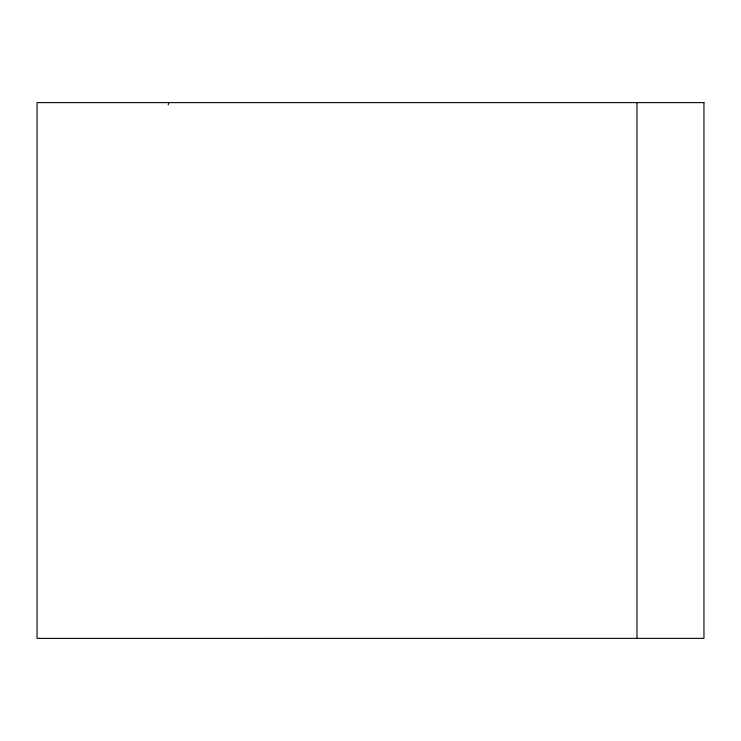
<?xml version="1.0" encoding="UTF-8"?>
<svg xmlns="http://www.w3.org/2000/svg" width="741" height="741" viewBox="0 0 741 741"><rect width="100%" height="100%" fill="white"/><g stroke="black" fill="none" stroke-linecap="round" stroke-linejoin="round"><path stroke-width="1.11" d="M168.207 104.87L168.753 102.629M636.982 102.629L636.982 638.381M703.95 102.619L37.05 102.629L37.05 638.381L703.95 638.372L703.95 102.619"/></g></svg>
